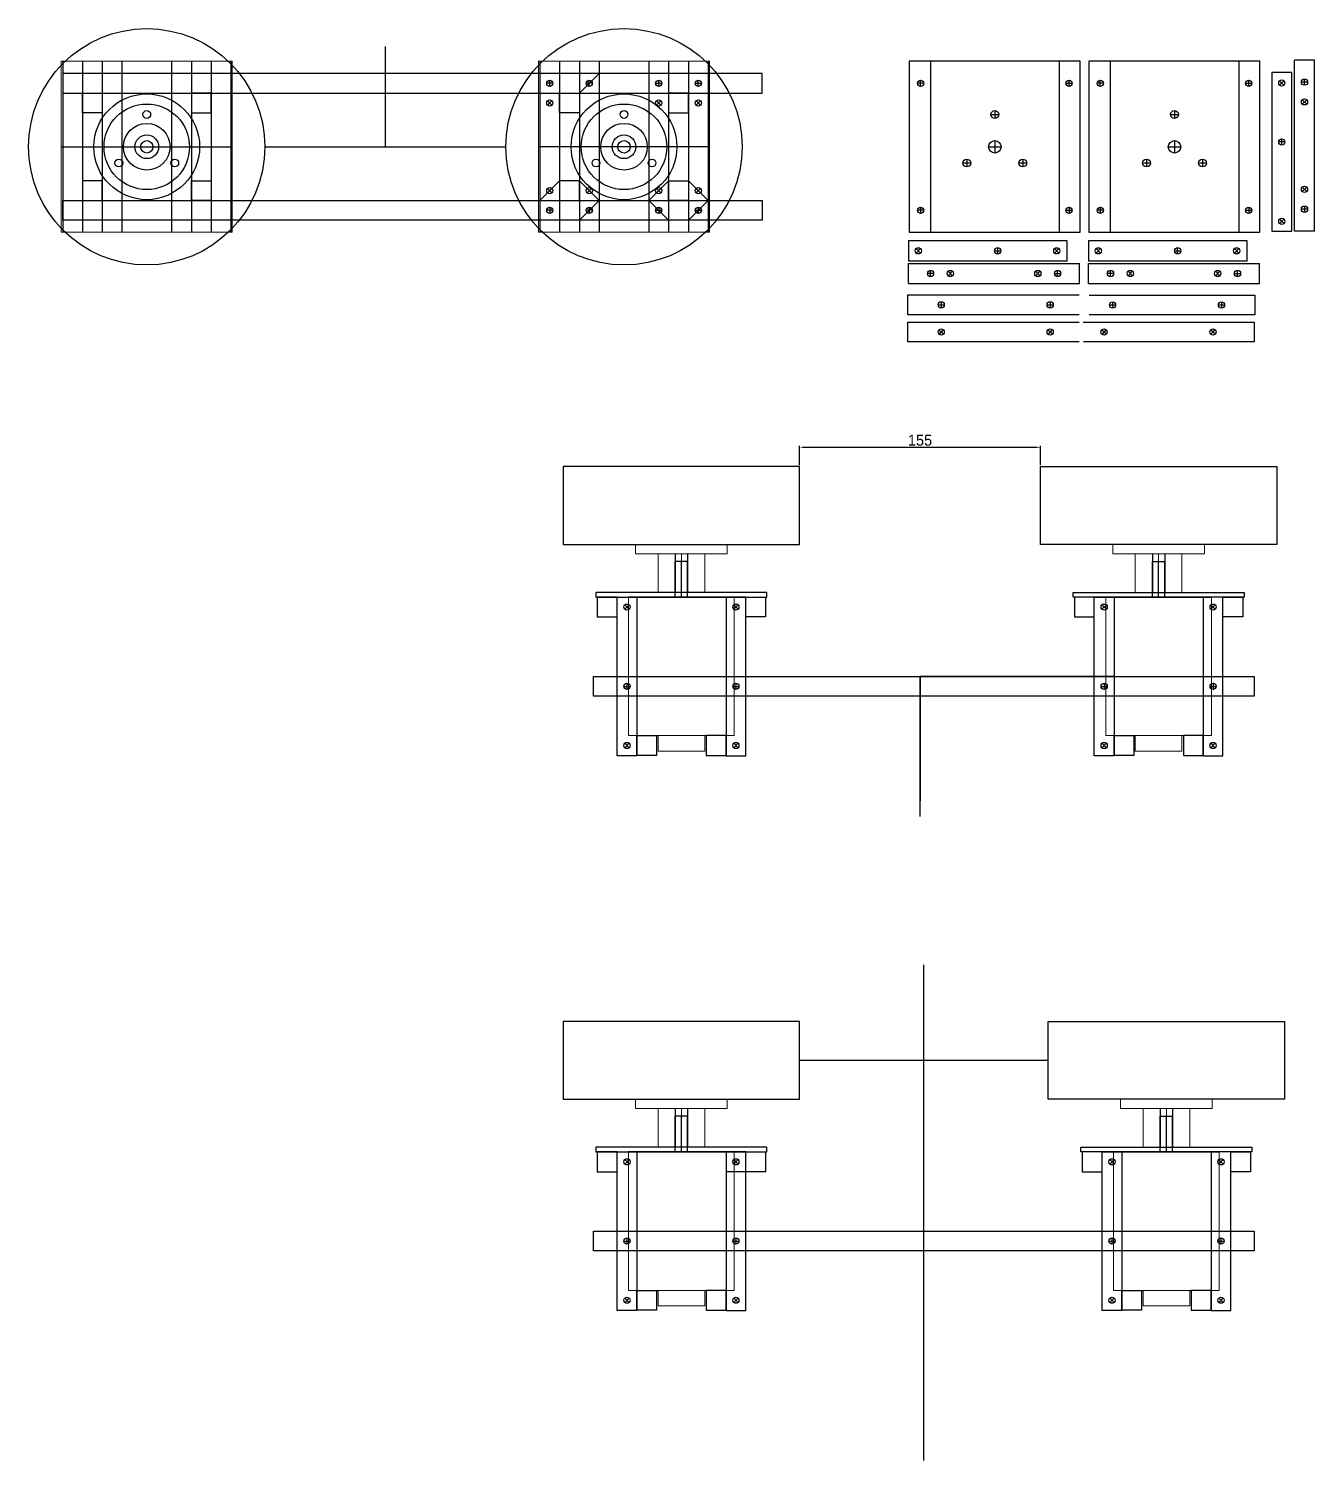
# Model space of a CAD drawing. Header units: millimetres. Extents: x -15418 to 43885, y -27590 to 23052.
# Drawn here: x 34758 to 35585, y 4579 to 5499 of the extents above; entities that cross this region are included whole.
import ezdxf

# ---------------------------------------------------------------- set-up
doc = ezdxf.new("R2010")
doc.units = ezdxf.units.MM
doc.header["$LTSCALE"] = 0.5
doc.layers.get('0').update_dxf_attribs({"lineweight": 5})
doc.layers.get('Defpoints').update_dxf_attribs({"color": 4})
for name, color, linetype in [('Layer1', 1, 'Continuous'), ('Layer2', 2, 'Continuous'), ('Layer4', 6, 'Continuous')]:
    doc.layers.add(name, color=color, linetype=linetype)
doc.dimstyles.new('ISO-25', dxfattribs={"dimtxt": 7, "dimasz": 3, "dimexe": 1, "dimexo": 1, "dimgap": 1, "dimtad": 1, "dimtoh": 1, "dimdec": 3, "dimdsep": 46, "dimtxsty": 'Standard', "dimcen": 2.5, "dimadec": 0, "dimazin": 0, "dimtfac": 1, "dimtdec": 3, "dimtmove": 0, "dimatfit": 3, "dimfxl": 1, "dimarcsym": 1})

# ---------------------------------------------------------------- blocks, each defined once
blk = doc.blocks.new('*D68')
at = {"layer": 'Defpoints', "color": 0, "transparency": 16777216}
for p in [(35409.02, 5230.22), (35254.02, 5217.77), (35409.02, 5217.77)]:
    blk.add_point(p, dxfattribs=at)
at = {"layer": 'Layer1', "color": 0, "lineweight": -2, "transparency": 16777216}
for p, q in [((35254.02, 5218.77), (35254.02, 5231.22)), ((35409.02, 5218.77), (35409.02, 5231.22)), ((35257.02, 5230.22), (35406.02, 5230.22))]:
    blk.add_line(p, q, dxfattribs=at)
at = {"layer": 'Layer1', "color": 0, "transparency": 16777216}
for points in [[(35257.02, 5230.72), (35257.02, 5229.72), (35254.02, 5230.22)], [(35406.02, 5230.72), (35406.02, 5229.72), (35409.02, 5230.22)]]:
    blk.add_solid(points, dxfattribs=at)
at = {"layer": 'Layer1', "color": 0, "transparency": 16777216, "insert": (35331.52, 5234.72), "char_height": 7, "attachment_point": 5}
blk.add_mtext('155', dxfattribs=at)

msp = doc.modelspace()

# ---------------------------------------------------------------- linework, layer by layer
at = {"transparency": 33554661}
for p, q in [((34779.1131, 5368.4726), (34779.1131, 5478.4726)), ((34779.1131, 5478.4726), (34889.1131, 5478.4726)), ((34889.1131, 5478.4726), (34889.1131, 5368.4726)), ((35086.1131, 5478.4726), (35086.1131, 5368.4726)), ((35196.1131, 5478.4726), (35086.1131, 5478.4726)), ((35196.1131, 5368.4726), (35196.1131, 5478.4726)), ((34889.1131, 5368.4726), (34779.1131, 5368.4726)), ((35086.1131, 5368.4726), (35196.1131, 5368.4726)), ((35207.5222, 5167.77), (35148.5222, 5167.77)), ((35148.5222, 5167.77), (35148.5222, 5161.77)), ((35207.5222, 5161.77), (35207.5222, 5167.77)), ((35455.5222, 5167.77), (35514.5222, 5167.77)), ((35455.5222, 5161.77), (35455.5222, 5167.77)), ((35514.5222, 5167.77), (35514.5222, 5161.77)), ((35148.5222, 5161.77), (35207.5222, 5161.77)), ((35163.0222, 5161.77), (35163.0222, 5136.77)), ((35178.0222, 5161.77), (35178.0222, 5136.77)), ((35193.0222, 5161.77), (35193.0222, 5136.77)), ((35514.5222, 5161.77), (35455.5222, 5161.77)), ((35470.0222, 5161.77), (35470.0222, 5136.77)), ((35485.0222, 5161.77), (35485.0222, 5136.77)), ((35500.0222, 5161.77), (35500.0222, 5136.77)), ((35144.0222, 5044.77), (35144.0222, 5133.77)), ((35163.0222, 5136.77), (35193.0222, 5136.77)), ((35212.0222, 5133.77), (35212.0222, 5044.77)), ((35451.0222, 5133.77), (35451.0222, 5044.77)), ((35500.0222, 5136.77), (35470.0222, 5136.77)), ((35519.0222, 5044.77), (35519.0222, 5133.77)), ((35212.0222, 5044.77), (35144.0222, 5044.77)), ((35163.0222, 5034.72), (35163.0222, 5044.77)), ((35163.0222, 5044.77), (35193.0222, 5044.77)), ((35193.0222, 5044.77), (35193.0222, 5034.72)), ((35451.0222, 5044.77), (35519.0222, 5044.77)), ((35470.0222, 5044.77), (35470.0222, 5034.72)), ((35500.0222, 5044.77), (35470.0222, 5044.77)), ((35500.0222, 5034.72), (35500.0222, 5044.77)), ((35193.0222, 5034.72), (35163.0222, 5034.72)), ((35470.0222, 5034.72), (35500.0222, 5034.72)), ((35207.5222, 4811.0053), (35148.5222, 4811.0053)), ((35148.5222, 4811.0053), (35148.5222, 4805.0053)), ((35207.5222, 4805.0053), (35207.5222, 4811.0053)), ((35460.5222, 4811.0053), (35519.5222, 4811.0053)), ((35460.5222, 4805.0053), (35460.5222, 4811.0053)), ((35519.5222, 4811.0053), (35519.5222, 4805.0053)), ((35148.5222, 4805.0053), (35207.5222, 4805.0053)), ((35163.0222, 4805.0053), (35163.0222, 4780.0053)), ((35178.0222, 4805.0053), (35178.0222, 4780.0053)), ((35193.0222, 4805.0053), (35193.0222, 4780.0053)), ((35519.5222, 4805.0053), (35460.5222, 4805.0053)), ((35475.0222, 4805.0053), (35475.0222, 4780.0053)), ((35490.0222, 4805.0053), (35490.0222, 4780.0053)), ((35505.0222, 4805.0053), (35505.0222, 4780.0053)), ((35163.0222, 4780.0053), (35193.0222, 4780.0053)), ((35505.0222, 4780.0053), (35475.0222, 4780.0053)), ((35144.0222, 4688.0053), (35144.0222, 4777.0053)), ((35212.0222, 4777.0053), (35212.0222, 4688.0053)), ((35456.0222, 4777.0053), (35456.0222, 4688.0053)), ((35524.0222, 4688.0053), (35524.0222, 4777.0053)), ((35212.0222, 4688.0053), (35144.0222, 4688.0053)), ((35163.0222, 4677.9553), (35163.0222, 4688.0053)), ((35163.0222, 4688.0053), (35193.0222, 4688.0053)), ((35193.0222, 4688.0053), (35193.0222, 4677.9553)), ((35456.0222, 4688.0053), (35524.0222, 4688.0053)), ((35475.0222, 4688.0053), (35475.0222, 4677.9553)), ((35505.0222, 4688.0053), (35475.0222, 4688.0053)), ((35505.0222, 4677.9553), (35505.0222, 4688.0053)), ((35193.0222, 4677.9553), (35163.0222, 4677.9553)), ((35475.0222, 4677.9553), (35505.0222, 4677.9553))]:
    msp.add_line(p, q, dxfattribs=at)
at = {"layer": 'Defpoints', "transparency": 33554661}
for p, q in [((34779.1131, 5423.4726), (34889.1131, 5423.4726)), ((35196.1131, 5423.4726), (35086.1131, 5423.4726))]:
    msp.add_line(p, q, dxfattribs=at)
for centre, radius in [((34834.1131, 5423.4726), 34), ((35141.1131, 5423.4726), 34), ((34834.1131, 5423.4726), 27.5), ((34834.1131, 5444.2572), 2.5), ((35141.1131, 5423.4726), 27.5), ((35141.1131, 5444.2572), 2.5), ((34834.1131, 5423.4726), 15), ((35141.1131, 5423.4726), 15), ((34834.1131, 5423.4726), 7.62), ((34834.1131, 5423.4726), 4), ((35141.1131, 5423.4726), 7.62), ((35141.1131, 5423.4726), 4), ((35123.1131, 5413.0803), 2.5), ((35159.1131, 5413.0803), 2.5)]:
    msp.add_circle(centre, radius, dxfattribs=at)
at = {"layer": 'Layer1', "transparency": 33554661}
for p, q in [((34987.6131, 5423.4726), (34987.6131, 5487.9375)), ((35572.506, 5369.2139), (35572.506, 5479.2139)), ((35585.206, 5479.2139), (35572.506, 5479.2139)), ((35585.206, 5369.2139), (35585.206, 5479.2139)), ((34780.0131, 5478.4726), (34780.0131, 5368.4726)), ((35230.0131, 5470.6726), (34780.0131, 5470.6726)), ((34780.0131, 5470.6726), (34780.0131, 5457.9726)), ((34792.7131, 5478.4726), (34792.7131, 5368.4726)), ((34805.4131, 5478.4726), (34805.4131, 5368.4726)), ((34818.1131, 5478.4726), (34818.1131, 5368.4726)), ((34850.1131, 5478.4726), (34850.1131, 5368.4726)), ((34862.8131, 5478.4726), (34862.8131, 5368.4726)), ((34875.5131, 5478.4726), (34875.5131, 5368.4726)), ((34888.2131, 5478.4726), (34888.2131, 5368.4726)), ((35087.0131, 5478.4726), (35087.0131, 5368.4726)), ((35099.7131, 5478.4726), (35099.7131, 5368.4726)), ((35112.4131, 5457.9726), (35125.1131, 5470.6726)), ((35182.5131, 5478.4726), (35182.5131, 5368.4726)), ((35195.2131, 5478.4726), (35195.2131, 5368.4726)), ((35230.0131, 5457.9726), (35230.0131, 5470.6726)), ((35324.6293, 5478.4789), (35324.6293, 5368.4789)), ((35434.6293, 5478.4789), (35324.6293, 5478.4789)), ((35338.2293, 5478.4726), (35338.2293, 5368.4726)), ((35421.0293, 5478.4726), (35421.0293, 5368.4726)), ((35434.6293, 5368.4789), (35434.6293, 5478.4789)), ((35440.2101, 5478.4789), (35440.2101, 5368.4789)), ((35550.2101, 5478.4789), (35440.2101, 5478.4789)), ((35453.8101, 5478.4726), (35453.8101, 5368.4726)), ((35536.6101, 5478.4726), (35536.6101, 5368.4726)), ((35550.2101, 5368.4789), (35550.2101, 5478.4789)), ((35570.6013, 5471.2139), (35557.9013, 5471.2139)), ((35557.9013, 5471.2139), (35557.9013, 5369.2139)), ((35570.6013, 5369.2139), (35570.6013, 5471.2139)), ((35095.3631, 5464.3226), (35091.3631, 5464.3226)), ((35093.3631, 5462.3226), (35093.3631, 5466.3226)), ((35120.7631, 5464.3226), (35116.7631, 5464.3226)), ((35118.7631, 5462.3226), (35118.7631, 5466.3226)), ((35161.4631, 5464.3226), (35165.4631, 5464.3226)), ((35163.4631, 5462.3226), (35163.4631, 5466.3226)), ((35186.8631, 5464.3226), (35190.8631, 5464.3226)), ((35188.8631, 5462.3226), (35188.8631, 5466.3226)), ((35333.8793, 5464.3289), (35329.8793, 5464.3289)), ((35331.8793, 5462.3289), (35331.8793, 5466.3289)), ((35425.3793, 5464.3289), (35429.3793, 5464.3289)), ((35427.3793, 5462.3289), (35427.3793, 5466.3289)), ((35449.4601, 5464.3289), (35445.4601, 5464.3289)), ((35447.4601, 5462.3289), (35447.4601, 5466.3289)), ((35540.9601, 5464.3289), (35544.9601, 5464.3289)), ((35542.9601, 5462.3289), (35542.9601, 5466.3289)), ((35565.6655, 5463.1496), (35562.8371, 5465.9781)), ((35565.6655, 5465.9781), (35562.8371, 5463.1496)), ((35580.856, 5465.0639), (35576.856, 5465.0639)), ((35578.856, 5463.0639), (35578.856, 5467.0639)), ((34780.0131, 5457.9726), (35230.0131, 5457.9726)), ((34792.7131, 5445.2726), (34792.7131, 5457.9726)), ((34792.7131, 5457.9726), (34805.4131, 5457.9726)), ((34805.4131, 5457.9726), (34805.4131, 5445.2726)), ((34875.5131, 5457.9726), (34862.8131, 5457.9726)), ((34862.8131, 5457.9726), (34862.8131, 5445.2726)), ((34875.5131, 5445.2726), (34875.5131, 5457.9726)), ((35091.9489, 5450.2084), (35094.7773, 5453.0368)), ((35091.9489, 5453.0368), (35094.7773, 5450.2084)), ((35099.7131, 5445.2726), (35099.7131, 5457.9726)), ((35099.7131, 5457.9726), (35112.4131, 5457.9726)), ((35112.4131, 5457.9726), (35112.4131, 5445.2726)), ((35164.8773, 5450.2084), (35162.0489, 5453.0368)), ((35164.8773, 5453.0368), (35162.0489, 5450.2084)), ((35182.5131, 5457.9726), (35169.8131, 5457.9726)), ((35169.8131, 5457.9726), (35169.8131, 5445.2726)), ((35182.5131, 5445.2726), (35182.5131, 5457.9726)), ((35190.2773, 5450.2084), (35187.4489, 5453.0368)), ((35190.2773, 5453.0368), (35187.4489, 5450.2084)), ((35577.4418, 5450.9496), (35580.2702, 5453.7781)), ((35577.4418, 5453.7781), (35580.2702, 5450.9496)), ((34805.4131, 5445.2726), (34792.7131, 5445.2726)), ((34862.8131, 5445.2726), (34875.5131, 5445.2726)), ((35112.4131, 5445.2726), (35099.7131, 5445.2726)), ((35169.8131, 5445.2726), (35182.5131, 5445.2726)), ((35377.1293, 5444.2635), (35382.1293, 5444.2635)), ((35379.6293, 5446.7635), (35379.6293, 5441.7635)), ((35492.7101, 5444.2635), (35497.7101, 5444.2635)), ((35495.2101, 5446.7635), (35495.2101, 5441.7635)), ((35379.6293, 5427.4789), (35379.6293, 5419.4789)), ((35495.2101, 5427.4789), (35495.2101, 5419.4789)), ((35566.2513, 5426.5639), (35562.2513, 5426.5639)), ((35564.2513, 5424.5639), (35564.2513, 5428.5639)), ((34910.1131, 5423.4726), (35065.1131, 5423.4726)), ((35361.6293, 5415.5866), (35361.6293, 5410.5866)), ((35375.6293, 5423.4789), (35383.6293, 5423.4789)), ((35397.6293, 5415.5866), (35397.6293, 5410.5866)), ((35477.2101, 5415.5866), (35477.2101, 5410.5866)), ((35491.2101, 5423.4789), (35499.2101, 5423.4789)), ((35513.2101, 5415.5866), (35513.2101, 5410.5866)), ((35359.1293, 5413.0866), (35364.1293, 5413.0866)), ((35395.1293, 5413.0866), (35400.1293, 5413.0866)), ((35474.7101, 5413.0866), (35479.7101, 5413.0866)), ((35510.7101, 5413.0866), (35515.7101, 5413.0866)), ((34805.4131, 5401.6726), (34792.7131, 5401.6726)), ((34792.7131, 5401.6726), (34792.7131, 5388.9726)), ((34805.4131, 5388.9726), (34805.4131, 5401.6726)), ((34862.8131, 5401.6726), (34875.5131, 5401.6726)), ((34862.8131, 5388.9726), (34862.8131, 5401.6726)), ((34875.5131, 5401.6726), (34875.5131, 5388.9726)), ((35099.7131, 5401.6726), (35087.0131, 5388.9726)), ((35094.7773, 5396.7368), (35091.9489, 5393.9084)), ((35094.7773, 5393.9084), (35091.9489, 5396.7368)), ((35091.9489, 5396.7368), (35094.7773, 5393.9084)), ((35091.9489, 5393.9084), (35094.7773, 5396.7368)), ((35112.4131, 5401.6726), (35099.7131, 5401.6726)), ((35099.7131, 5401.6726), (35099.7131, 5388.9726)), ((35112.4131, 5388.9726), (35112.4131, 5401.6726)), ((35112.4131, 5401.6726), (35125.1131, 5388.9726)), ((35120.1773, 5396.7368), (35117.3489, 5393.9084)), ((35120.1773, 5393.9084), (35117.3489, 5396.7368)), ((35169.8131, 5401.6726), (35157.1131, 5388.9726)), ((35164.8773, 5396.7368), (35162.0489, 5393.9084)), ((35164.8773, 5393.9084), (35162.0489, 5396.7368)), ((35169.8131, 5401.6726), (35182.5131, 5401.6726)), ((35169.8131, 5388.9726), (35169.8131, 5401.6726)), ((35182.5131, 5401.6726), (35182.5131, 5388.9726)), ((35182.5131, 5401.6726), (35195.2131, 5388.9726)), ((35190.2773, 5396.7368), (35187.4489, 5393.9084)), ((35190.2773, 5393.9084), (35187.4489, 5396.7368)), ((35577.4418, 5397.4781), (35580.2702, 5394.6496)), ((35577.4418, 5394.6496), (35580.2702, 5397.4781)), ((34780.0131, 5388.9726), (35230.0131, 5388.9726)), ((34780.0131, 5376.2726), (34780.0131, 5388.9726)), ((34792.7131, 5388.9726), (34805.4131, 5388.9726)), ((34875.5131, 5388.9726), (34862.8131, 5388.9726)), ((35099.7131, 5388.9726), (35112.4131, 5388.9726)), ((35112.4131, 5376.2726), (35125.1131, 5388.9726)), ((35157.1131, 5388.9726), (35169.8131, 5376.2726)), ((35182.5131, 5388.9726), (35169.8131, 5388.9726)), ((35195.2131, 5388.9726), (35182.5131, 5376.2726)), ((35230.0131, 5388.9726), (35230.0131, 5376.2726)), ((35095.3631, 5382.6226), (35091.3631, 5382.6226)), ((35093.3631, 5384.6226), (35093.3631, 5380.6226)), ((35120.7631, 5382.6226), (35116.7631, 5382.6226)), ((35118.7631, 5384.6226), (35118.7631, 5380.6226)), ((35161.4631, 5382.6226), (35165.4631, 5382.6226)), ((35163.4631, 5384.6226), (35163.4631, 5380.6226)), ((35186.8631, 5382.6226), (35190.8631, 5382.6226)), ((35188.8631, 5384.6226), (35188.8631, 5380.6226)), ((35333.8793, 5382.6289), (35329.8793, 5382.6289)), ((35331.8793, 5384.6289), (35331.8793, 5380.6289)), ((35425.3793, 5382.6289), (35429.3793, 5382.6289)), ((35427.3793, 5384.6289), (35427.3793, 5380.6289)), ((35449.4601, 5382.6289), (35445.4601, 5382.6289)), ((35447.4601, 5384.6289), (35447.4601, 5380.6289)), ((35540.9601, 5382.6289), (35544.9601, 5382.6289)), ((35542.9601, 5384.6289), (35542.9601, 5380.6289)), ((35580.856, 5383.3639), (35576.856, 5383.3639)), ((35578.856, 5385.3639), (35578.856, 5381.3639)), ((35230.0131, 5376.2726), (34780.0131, 5376.2726)), ((35324.6293, 5368.4789), (35434.6293, 5368.4789)), ((35440.2101, 5368.4789), (35550.2101, 5368.4789)), ((35557.9013, 5369.2139), (35570.6013, 5369.2139)), ((35562.8371, 5374.1496), (35565.6655, 5376.9781)), ((35562.8371, 5376.9781), (35565.6655, 5374.1496)), ((35585.206, 5369.2139), (35572.506, 5369.2139)), ((35324.1516, 5362.9328), (35324.1516, 5350.2328)), ((35426.1516, 5362.9328), (35324.1516, 5362.9328)), ((35426.1516, 5350.2328), (35426.1516, 5362.9328)), ((35439.8999, 5362.9328), (35439.8999, 5350.2328)), ((35541.8999, 5362.9328), (35439.8999, 5362.9328)), ((35541.8999, 5350.2328), (35541.8999, 5362.9328)), ((35324.1516, 5350.2328), (35426.1516, 5350.2328)), ((35329.0874, 5357.997), (35331.9158, 5355.1685)), ((35331.9158, 5357.997), (35329.0874, 5355.1685)), ((35379.5016, 5356.5828), (35383.5016, 5356.5828)), ((35381.5016, 5354.5828), (35381.5016, 5358.5828)), ((35418.0874, 5355.1685), (35420.9158, 5357.997)), ((35420.9158, 5355.1685), (35418.0874, 5357.997)), ((35439.8999, 5350.2328), (35541.8999, 5350.2328)), ((35444.8357, 5357.997), (35447.6641, 5355.1685)), ((35447.6641, 5357.997), (35444.8357, 5355.1685)), ((35495.2499, 5356.5828), (35499.2499, 5356.5828)), ((35497.2499, 5354.5828), (35497.2499, 5358.5828)), ((35533.8357, 5355.1685), (35536.6641, 5357.997)), ((35536.6641, 5355.1685), (35533.8357, 5357.997)), ((35324.1516, 5348.3281), (35434.1516, 5348.3281)), ((35324.1516, 5335.6281), (35324.1516, 5348.3281)), ((35340.3016, 5341.9781), (35336.3016, 5341.9781)), ((35338.3016, 5339.9781), (35338.3016, 5343.9781)), ((35352.4158, 5343.3923), (35349.5874, 5340.5639)), ((35349.5874, 5343.3923), (35352.4158, 5340.5639)), ((35405.8874, 5343.3923), (35408.7158, 5340.5639)), ((35408.7158, 5343.3923), (35405.8874, 5340.5639)), ((35418.0016, 5341.9781), (35422.0016, 5341.9781)), ((35420.0016, 5339.9781), (35420.0016, 5343.9781)), ((35434.1516, 5335.6281), (35434.1516, 5348.3281)), ((35439.8999, 5348.3281), (35549.8999, 5348.3281)), ((35439.8999, 5335.6281), (35439.8999, 5348.3281)), ((35456.0499, 5341.9781), (35452.0499, 5341.9781)), ((35454.0499, 5339.9781), (35454.0499, 5343.9781)), ((35468.1641, 5343.3923), (35465.3357, 5340.5639)), ((35465.3357, 5343.3923), (35468.1641, 5340.5639)), ((35521.6357, 5343.3923), (35524.4641, 5340.5639)), ((35524.4641, 5343.3923), (35521.6357, 5340.5639)), ((35533.7499, 5341.9781), (35537.7499, 5341.9781)), ((35535.7499, 5339.9781), (35535.7499, 5343.9781)), ((35549.8999, 5335.6281), (35549.8999, 5348.3281)), ((35324.1516, 5335.6281), (35434.1516, 5335.6281)), ((35439.8999, 5335.6281), (35549.8999, 5335.6281)), ((35323.7014, 5315.4729), (35323.7014, 5328.1729)), ((35323.7014, 5328.1729), (35433.9885, 5328.1729)), ((35345.1514, 5323.8229), (35345.1514, 5319.8229)), ((35415.2514, 5323.8229), (35415.2514, 5319.8229)), ((35440.2701, 5328.1374), (35546.9169, 5328.1374)), ((35455.3669, 5323.7874), (35455.3669, 5319.7874)), ((35525.4669, 5323.7874), (35525.4669, 5319.7874)), ((35546.9169, 5328.1374), (35546.9169, 5315.4374)), ((35433.9885, 5315.4729), (35323.7014, 5315.4729)), ((35343.1514, 5321.8229), (35347.1514, 5321.8229)), ((35413.2514, 5321.8229), (35417.2514, 5321.8229)), ((35546.9169, 5315.4374), (35440.2701, 5315.4374)), ((35453.3669, 5321.7874), (35457.3669, 5321.7874)), ((35523.4669, 5321.7874), (35527.4669, 5321.7874)), ((35323.7014, 5298.0597), (35323.7014, 5310.7597)), ((35323.7014, 5310.7597), (35433.9885, 5310.7597)), ((35343.6696, 5305.753), (35346.6332, 5303.0665)), ((35346.4947, 5305.8915), (35343.8082, 5302.9279)), ((35413.7696, 5305.753), (35416.7332, 5303.0665)), ((35416.5947, 5305.8915), (35413.9082, 5302.9279)), ((35436.5118, 5310.7755), (35546.4933, 5310.7755)), ((35448.4615, 5305.7687), (35451.4251, 5303.0823)), ((35451.2866, 5305.9073), (35448.6001, 5302.9437)), ((35518.5615, 5305.7687), (35521.5251, 5303.0823)), ((35521.3866, 5305.9073), (35518.7001, 5302.9437)), ((35546.4933, 5310.7755), (35546.4933, 5298.0755)), ((35433.9885, 5298.0597), (35323.7014, 5298.0597)), ((35546.4933, 5298.0755), (35436.6485, 5298.0755)), ((35254.0222, 5217.77), (35102.0222, 5217.77)), ((35102.0222, 5217.77), (35102.0222, 5167.77)), ((35254.0222, 5167.77), (35254.0222, 5217.77)), ((35409.0222, 5167.77), (35409.0222, 5217.77)), ((35409.0222, 5217.77), (35561.0222, 5217.77)), ((35561.0222, 5217.77), (35561.0222, 5167.77)), ((35102.0222, 5167.77), (35254.0222, 5167.77)), ((35561.0222, 5167.77), (35409.0222, 5167.77)), ((35174.0222, 5133.77), (35174.0222, 5156.77)), ((35182.0222, 5156.77), (35174.0222, 5156.77)), ((35178.0222, 5133.77), (35178.0222, 5156.77)), ((35182.0222, 5133.77), (35182.0222, 5156.77)), ((35481.0222, 5133.77), (35481.0222, 5156.77)), ((35481.0222, 5156.77), (35489.0222, 5156.77)), ((35485.0222, 5133.77), (35485.0222, 5156.77)), ((35489.0222, 5133.77), (35489.0222, 5156.77)), ((35233.0222, 5136.77), (35123.0222, 5136.77)), ((35123.0222, 5136.77), (35123.0222, 5133.77)), ((35123.0222, 5133.77), (35233.0222, 5133.77)), ((35136.6222, 5133.77), (35123.9222, 5133.77)), ((35123.9222, 5133.77), (35123.9222, 5121.07)), ((35136.6222, 5121.07), (35136.6222, 5133.77)), ((35136.6222, 5133.77), (35149.3222, 5133.77)), ((35136.6222, 5031.77), (35136.6222, 5133.77)), ((35212.0222, 5133.77), (35144.0222, 5133.77)), ((35149.3222, 5133.77), (35149.3222, 5031.77)), ((35182.0222, 5133.77), (35174.0222, 5133.77)), ((35219.4222, 5133.77), (35206.7222, 5133.77)), ((35206.7222, 5133.77), (35206.7222, 5031.77)), ((35219.4222, 5133.77), (35232.1222, 5133.77)), ((35219.4222, 5121.07), (35219.4222, 5133.77)), ((35219.4222, 5031.77), (35219.4222, 5133.77)), ((35232.1222, 5133.77), (35232.1222, 5121.07)), ((35233.0222, 5133.77), (35233.0222, 5136.77)), ((35430.0222, 5133.77), (35430.0222, 5136.77)), ((35430.0222, 5136.77), (35540.0222, 5136.77)), ((35540.0222, 5133.77), (35430.0222, 5133.77)), ((35443.6222, 5133.77), (35430.9222, 5133.77)), ((35430.9222, 5133.77), (35430.9222, 5121.07)), ((35443.6222, 5121.07), (35443.6222, 5133.77)), ((35443.6222, 5133.77), (35456.3222, 5133.77)), ((35443.6222, 5031.77), (35443.6222, 5133.77)), ((35451.0222, 5133.77), (35519.0222, 5133.77)), ((35456.3222, 5133.77), (35456.3222, 5031.77)), ((35481.0222, 5133.77), (35489.0222, 5133.77)), ((35526.4222, 5133.77), (35513.7222, 5133.77)), ((35513.7222, 5133.77), (35513.7222, 5031.77)), ((35526.4222, 5133.77), (35539.1222, 5133.77)), ((35526.4222, 5121.07), (35526.4222, 5133.77)), ((35526.4222, 5031.77), (35526.4222, 5133.77)), ((35539.1222, 5133.77), (35539.1222, 5121.07)), ((35540.0222, 5136.77), (35540.0222, 5133.77)), ((35123.9222, 5121.07), (35136.6222, 5121.07)), ((35144.3864, 5128.8342), (35141.558, 5126.0058)), ((35144.3864, 5126.0058), (35141.558, 5128.8342)), ((35214.4864, 5128.8342), (35211.658, 5126.0058)), ((35214.4864, 5126.0058), (35211.658, 5128.8342)), ((35232.1222, 5121.07), (35219.4222, 5121.07)), ((35430.9222, 5121.07), (35443.6222, 5121.07)), ((35451.3864, 5128.8342), (35448.558, 5126.0058)), ((35451.3864, 5126.0058), (35448.558, 5128.8342)), ((35521.4864, 5128.8342), (35518.658, 5126.0058)), ((35521.4864, 5126.0058), (35518.658, 5128.8342)), ((35539.1222, 5121.07), (35526.4222, 5121.07)), ((35121.5222, 5070.07), (35121.5222, 5082.77)), ((35121.5222, 5082.77), (35546.5222, 5082.77)), ((35140.9722, 5076.42), (35144.9722, 5076.42)), ((35142.9722, 5078.42), (35142.9722, 5074.42)), ((35206.7222, 5082.77), (35331.7222, 5082.77)), ((35211.0722, 5076.42), (35215.0722, 5076.42)), ((35213.0722, 5078.42), (35213.0722, 5074.42)), ((35456.3222, 5082.77), (35331.3222, 5082.77)), ((35331.3222, 5082.77), (35331.3222, 5002.77)), ((35331.7222, 5082.77), (35331.7222, 5002.77)), ((35447.9722, 5076.42), (35451.9722, 5076.42)), ((35449.9722, 5078.42), (35449.9722, 5074.42)), ((35518.0722, 5076.42), (35522.0722, 5076.42)), ((35520.0722, 5078.42), (35520.0722, 5074.42)), ((35546.5222, 5082.77), (35546.5222, 5070.07)), ((35546.5222, 5070.07), (35121.5222, 5070.07)), ((35141.558, 5039.8342), (35144.3864, 5037.0058)), ((35141.558, 5037.0058), (35144.3864, 5039.8342)), ((35149.3222, 5032.07), (35149.3222, 5044.77)), ((35149.3222, 5044.77), (35162.0222, 5044.77)), ((35149.3222, 5032.07), (35149.3222, 5044.77)), ((35149.3222, 5044.77), (35162.0222, 5044.77)), ((35162.0222, 5044.77), (35162.0222, 5032.07)), ((35162.0222, 5044.77), (35162.0222, 5032.07)), ((35194.0222, 5044.77), (35194.0222, 5032.07)), ((35206.7222, 5044.77), (35194.0222, 5044.77)), ((35206.7222, 5032.07), (35206.7222, 5044.77)), ((35211.658, 5039.8342), (35214.4864, 5037.0058)), ((35211.658, 5037.0058), (35214.4864, 5039.8342)), ((35448.558, 5039.8342), (35451.3864, 5037.0058)), ((35448.558, 5037.0058), (35451.3864, 5039.8342)), ((35456.3222, 5032.07), (35456.3222, 5044.77)), ((35456.3222, 5044.77), (35469.0222, 5044.77)), ((35469.0222, 5044.77), (35469.0222, 5032.07)), ((35501.0222, 5044.77), (35501.0222, 5032.07)), ((35513.7222, 5044.77), (35501.0222, 5044.77)), ((35501.0222, 5044.77), (35501.0222, 5032.07)), ((35513.7222, 5044.77), (35501.0222, 5044.77)), ((35513.7222, 5032.07), (35513.7222, 5044.77)), ((35513.7222, 5032.07), (35513.7222, 5044.77)), ((35518.658, 5039.8342), (35521.4864, 5037.0058)), ((35518.658, 5037.0058), (35521.4864, 5039.8342)), ((35149.3222, 5031.77), (35136.6222, 5031.77)), ((35162.0222, 5032.07), (35149.3222, 5032.07)), ((35162.0222, 5032.07), (35149.3222, 5032.07)), ((35194.0222, 5032.07), (35206.7222, 5032.07)), ((35206.7222, 5031.77), (35219.4222, 5031.77)), ((35456.3222, 5031.77), (35443.6222, 5031.77)), ((35469.0222, 5032.07), (35456.3222, 5032.07)), ((35501.0222, 5032.07), (35513.7222, 5032.07)), ((35501.0222, 5032.07), (35513.7222, 5032.07)), ((35513.7222, 5031.77), (35526.4222, 5031.77)), ((35331.3222, 5002.77), (35331.3222, 4992.77)), ((35334.0222, 4578.6493), (35334.0222, 4897.4443)), ((35254.0222, 4861.0053), (35102.0222, 4861.0053)), ((35102.0222, 4861.0053), (35102.0222, 4811.0053)), ((35254.0222, 4811.0053), (35254.0222, 4861.0053)), ((35414.0222, 4811.0053), (35414.0222, 4861.0053)), ((35414.0222, 4861.0053), (35566.0222, 4861.0053)), ((35566.0222, 4861.0053), (35566.0222, 4811.0053)), ((35254.0222, 4836.0053), (35414.0222, 4836.0053)), ((35102.0222, 4811.0053), (35254.0222, 4811.0053)), ((35566.0222, 4811.0053), (35414.0222, 4811.0053)), ((35174.0222, 4777.0053), (35174.0222, 4800.0053)), ((35182.0222, 4800.0053), (35174.0222, 4800.0053)), ((35178.0222, 4777.0053), (35178.0222, 4800.0053)), ((35182.0222, 4777.0053), (35182.0222, 4800.0053)), ((35486.0222, 4777.0053), (35486.0222, 4800.0053)), ((35486.0222, 4800.0053), (35494.0222, 4800.0053)), ((35490.0222, 4777.0053), (35490.0222, 4800.0053)), ((35494.0222, 4777.0053), (35494.0222, 4800.0053)), ((35233.0222, 4780.0053), (35123.0222, 4780.0053)), ((35123.0222, 4780.0053), (35123.0222, 4777.0053)), ((35233.0222, 4777.0053), (35233.0222, 4780.0053)), ((35435.0222, 4777.0053), (35435.0222, 4780.0053)), ((35435.0222, 4780.0053), (35545.0222, 4780.0053)), ((35545.0222, 4780.0053), (35545.0222, 4777.0053)), ((35123.0222, 4777.0053), (35233.0222, 4777.0053)), ((35136.6222, 4777.0053), (35123.9222, 4777.0053)), ((35123.9222, 4777.0053), (35123.9222, 4764.3053)), ((35136.6222, 4764.3053), (35136.6222, 4777.0053)), ((35136.6222, 4777.0053), (35149.3222, 4777.0053)), ((35136.6222, 4675.0053), (35136.6222, 4777.0053)), ((35144.3864, 4772.0695), (35141.558, 4769.2411)), ((35144.3864, 4769.2411), (35141.558, 4772.0695)), ((35212.0222, 4777.0053), (35144.0222, 4777.0053)), ((35149.3222, 4777.0053), (35149.3222, 4675.0053)), ((35182.0222, 4777.0053), (35174.0222, 4777.0053)), ((35219.4222, 4777.0053), (35206.7222, 4777.0053)), ((35206.7222, 4777.0053), (35206.7222, 4675.0053)), ((35214.4864, 4772.0695), (35211.658, 4769.2411)), ((35214.4864, 4769.2411), (35211.658, 4772.0695)), ((35219.4222, 4777.0053), (35232.1222, 4777.0053)), ((35219.4222, 4764.3053), (35219.4222, 4777.0053)), ((35219.4222, 4675.0053), (35219.4222, 4777.0053)), ((35232.1222, 4777.0053), (35232.1222, 4764.3053)), ((35545.0222, 4777.0053), (35435.0222, 4777.0053)), ((35448.6222, 4777.0053), (35435.9222, 4777.0053)), ((35435.9222, 4777.0053), (35435.9222, 4764.3053)), ((35448.6222, 4764.3053), (35448.6222, 4777.0053)), ((35448.6222, 4777.0053), (35461.3222, 4777.0053)), ((35448.6222, 4675.0053), (35448.6222, 4777.0053)), ((35453.558, 4772.0695), (35456.3864, 4769.2411)), ((35453.558, 4769.2411), (35456.3864, 4772.0695)), ((35456.0222, 4777.0053), (35524.0222, 4777.0053)), ((35461.3222, 4777.0053), (35461.3222, 4675.0053)), ((35486.0222, 4777.0053), (35494.0222, 4777.0053)), ((35531.4222, 4777.0053), (35518.7222, 4777.0053)), ((35518.7222, 4777.0053), (35518.7222, 4675.0053)), ((35523.658, 4772.0695), (35526.4864, 4769.2411)), ((35523.658, 4769.2411), (35526.4864, 4772.0695)), ((35531.4222, 4777.0053), (35544.1222, 4777.0053)), ((35531.4222, 4764.3053), (35531.4222, 4777.0053)), ((35531.4222, 4675.0053), (35531.4222, 4777.0053)), ((35544.1222, 4777.0053), (35544.1222, 4764.3053)), ((35123.9222, 4764.3053), (35136.6222, 4764.3053)), ((35232.1222, 4764.3053), (35206.7222, 4764.3053)), ((35435.9222, 4764.3053), (35448.6222, 4764.3053)), ((35544.1222, 4764.3053), (35531.4222, 4764.3053)), ((35121.5222, 4713.3053), (35121.5222, 4726.0053)), ((35121.5222, 4726.0053), (35546.5222, 4726.0053)), ((35546.5222, 4726.0053), (35546.5222, 4713.3053)), ((35140.9722, 4719.6553), (35144.9722, 4719.6553)), ((35142.9722, 4721.6553), (35142.9722, 4717.6553)), ((35211.0722, 4719.6553), (35215.0722, 4719.6553)), ((35213.0722, 4721.6553), (35213.0722, 4717.6553)), ((35452.9722, 4719.6553), (35456.9722, 4719.6553)), ((35454.9722, 4721.6553), (35454.9722, 4717.6553)), ((35523.0722, 4719.6553), (35527.0722, 4719.6553)), ((35525.0722, 4721.6553), (35525.0722, 4717.6553)), ((35546.5222, 4713.3053), (35121.5222, 4713.3053)), ((35149.3222, 4675.3053), (35149.3222, 4688.0053)), ((35149.3222, 4688.0053), (35162.0222, 4688.0053)), ((35149.3222, 4675.3053), (35149.3222, 4688.0053)), ((35149.3222, 4688.0053), (35162.0222, 4688.0053)), ((35162.0222, 4688.0053), (35162.0222, 4675.3053)), ((35162.0222, 4688.0053), (35162.0222, 4675.3053)), ((35194.0222, 4688.0053), (35194.0222, 4675.3053)), ((35206.7222, 4688.0053), (35194.0222, 4688.0053)), ((35206.7222, 4675.3053), (35206.7222, 4688.0053)), ((35461.3222, 4675.3053), (35461.3222, 4688.0053)), ((35461.3222, 4688.0053), (35474.0222, 4688.0053)), ((35474.0222, 4688.0053), (35474.0222, 4675.3053)), ((35506.0222, 4688.0053), (35506.0222, 4675.3053)), ((35518.7222, 4688.0053), (35506.0222, 4688.0053)), ((35506.0222, 4688.0053), (35506.0222, 4675.3053)), ((35518.7222, 4688.0053), (35506.0222, 4688.0053)), ((35518.7222, 4675.3053), (35518.7222, 4688.0053)), ((35518.7222, 4675.3053), (35518.7222, 4688.0053)), ((35141.558, 4683.0695), (35144.3864, 4680.2411)), ((35141.558, 4680.2411), (35144.3864, 4683.0695)), ((35211.658, 4683.0695), (35214.4864, 4680.2411)), ((35211.658, 4680.2411), (35214.4864, 4683.0695)), ((35453.558, 4683.0695), (35456.3864, 4680.2411)), ((35453.558, 4680.2411), (35456.3864, 4683.0695)), ((35523.658, 4683.0695), (35526.4864, 4680.2411)), ((35523.658, 4680.2411), (35526.4864, 4683.0695)), ((35149.3222, 4675.0053), (35136.6222, 4675.0053)), ((35162.0222, 4675.3053), (35149.3222, 4675.3053)), ((35162.0222, 4675.3053), (35149.3222, 4675.3053)), ((35194.0222, 4675.3053), (35206.7222, 4675.3053)), ((35206.7222, 4675.0053), (35219.4222, 4675.0053)), ((35461.3222, 4675.0053), (35448.6222, 4675.0053)), ((35474.0222, 4675.3053), (35461.3222, 4675.3053)), ((35506.0222, 4675.3053), (35518.7222, 4675.3053)), ((35506.0222, 4675.3053), (35518.7222, 4675.3053)), ((35518.7222, 4675.0053), (35531.4222, 4675.0053))]:
    msp.add_line(p, q, dxfattribs=at)
for centre, radius in [((35093.3631, 5464.3226), 2), ((35118.7631, 5464.3226), 2), ((35163.4631, 5464.3226), 2), ((35188.8631, 5464.3226), 2), ((35331.8793, 5464.3289), 2), ((35427.3793, 5464.3289), 2), ((35447.4601, 5464.3289), 2), ((35542.9601, 5464.3289), 2), ((35564.2513, 5464.5639), 2), ((35578.856, 5465.0639), 2), ((35093.3631, 5451.6226), 2), ((35163.4631, 5451.6226), 2), ((35188.8631, 5451.6226), 2), ((35578.856, 5452.3639), 2), ((35379.6293, 5444.2635), 2.5), ((35495.2101, 5444.2635), 2.5), ((35379.6293, 5423.4789), 4), ((35495.2101, 5423.4789), 4), ((35564.2513, 5426.5639), 2), ((34816.1131, 5413.0803), 2.5), ((34852.1131, 5413.0803), 2.5), ((35361.6293, 5413.0866), 2.5), ((35397.6293, 5413.0866), 2.5), ((35477.2101, 5413.0866), 2.5), ((35513.2101, 5413.0866), 2.5), ((35093.3631, 5395.3226), 2), ((35093.3631, 5395.3226), 2), ((35118.7631, 5395.3226), 2), ((35163.4631, 5395.3226), 2), ((35188.8631, 5395.3226), 2), ((35578.856, 5396.0639), 2), ((35093.3631, 5382.6226), 2), ((35118.7631, 5382.6226), 2), ((35163.4631, 5382.6226), 2), ((35188.8631, 5382.6226), 2), ((35331.8793, 5382.6289), 2), ((35427.3793, 5382.6289), 2), ((35447.4601, 5382.6289), 2), ((35542.9601, 5382.6289), 2), ((35578.856, 5383.3639), 2), ((35564.2513, 5375.5639), 2), ((35330.5016, 5356.5828), 2), ((35381.5016, 5356.5828), 2), ((35419.5016, 5356.5828), 2), ((35446.2499, 5356.5828), 2), ((35497.2499, 5356.5828), 2), ((35535.2499, 5356.5828), 2), ((35338.3016, 5341.9781), 2), ((35351.0016, 5341.9781), 2), ((35407.3016, 5341.9781), 2), ((35420.0016, 5341.9781), 2), ((35454.0499, 5341.9781), 2), ((35466.7499, 5341.9781), 2), ((35523.0499, 5341.9781), 2), ((35535.7499, 5341.9781), 2), ((35345.1514, 5321.8229), 2), ((35415.2514, 5321.8229), 2), ((35455.3669, 5321.7874), 2), ((35525.4669, 5321.7874), 2), ((35345.1514, 5304.4097), 2), ((35415.2514, 5304.4097), 2), ((35449.9433, 5304.4255), 2), ((35520.0433, 5304.4255), 2), ((35142.9722, 5127.42), 2), ((35213.0722, 5127.42), 2), ((35449.9722, 5127.42), 2), ((35520.0722, 5127.42), 2), ((35142.9722, 5076.42), 2), ((35213.0722, 5076.42), 2), ((35449.9722, 5076.42), 2), ((35520.0722, 5076.42), 2), ((35142.9722, 5038.42), 2), ((35213.0722, 5038.42), 2), ((35449.9722, 5038.42), 2), ((35520.0722, 5038.42), 2), ((35142.9722, 4770.6553), 2), ((35213.0722, 4770.6553), 2), ((35454.9722, 4770.6553), 2), ((35525.0722, 4770.6553), 2), ((35142.9722, 4719.6553), 2), ((35213.0722, 4719.6553), 2), ((35454.9722, 4719.6553), 2), ((35525.0722, 4719.6553), 2), ((35142.9722, 4681.6553), 2), ((35213.0722, 4681.6553), 2), ((35454.9722, 4681.6553), 2), ((35525.0722, 4681.6553), 2)]:
    msp.add_circle(centre, radius, dxfattribs=at)
at = {"layer": 'Layer2', "transparency": 33554661}
for p, q in [((35174.0222, 5161.77), (35174.0222, 5136.77)), ((35182.0222, 5161.77), (35182.0222, 5136.77)), ((35481.0222, 5161.77), (35481.0222, 5136.77)), ((35489.0222, 5161.77), (35489.0222, 5136.77)), ((35174.0222, 4805.0053), (35174.0222, 4780.0053)), ((35182.0222, 4805.0053), (35182.0222, 4780.0053)), ((35486.0222, 4805.0053), (35486.0222, 4780.0053)), ((35494.0222, 4805.0053), (35494.0222, 4780.0053))]:
    msp.add_line(p, q, dxfattribs=at)
for centre in [(34834.1131, 5423.4726), (35141.1131, 5423.4726)]:
    msp.add_circle(centre, 76, dxfattribs=at)
at = {"layer": 'Layer4', "transparency": 33554661}
for p, q in [((35112.4131, 5478.4726), (35112.4131, 5368.4726)), ((35125.1131, 5478.4726), (35125.1131, 5368.4726)), ((35157.1131, 5478.4726), (35157.1131, 5368.4726)), ((35169.8131, 5478.4726), (35169.8131, 5368.4726))]:
    msp.add_line(p, q, dxfattribs=at)

# ---------------------------------------------------------------- dimensions: what is measured, and where the dimension line sits
at = {"layer": 'Layer1', "transparency": 33554661}
dim = msp.add_linear_dim(base=(35409.0222, 5230.2221), p1=(35254.0222, 5217.77), p2=(35409.0222, 5217.77), dimstyle='ISO-25', dxfattribs=at)
dim.commit()
dim.dimension.update_dxf_attribs({"geometry": '*D68', "text_midpoint": (35331.5222, 5234.7221)})

doc.saveas('drawing.dxf')
